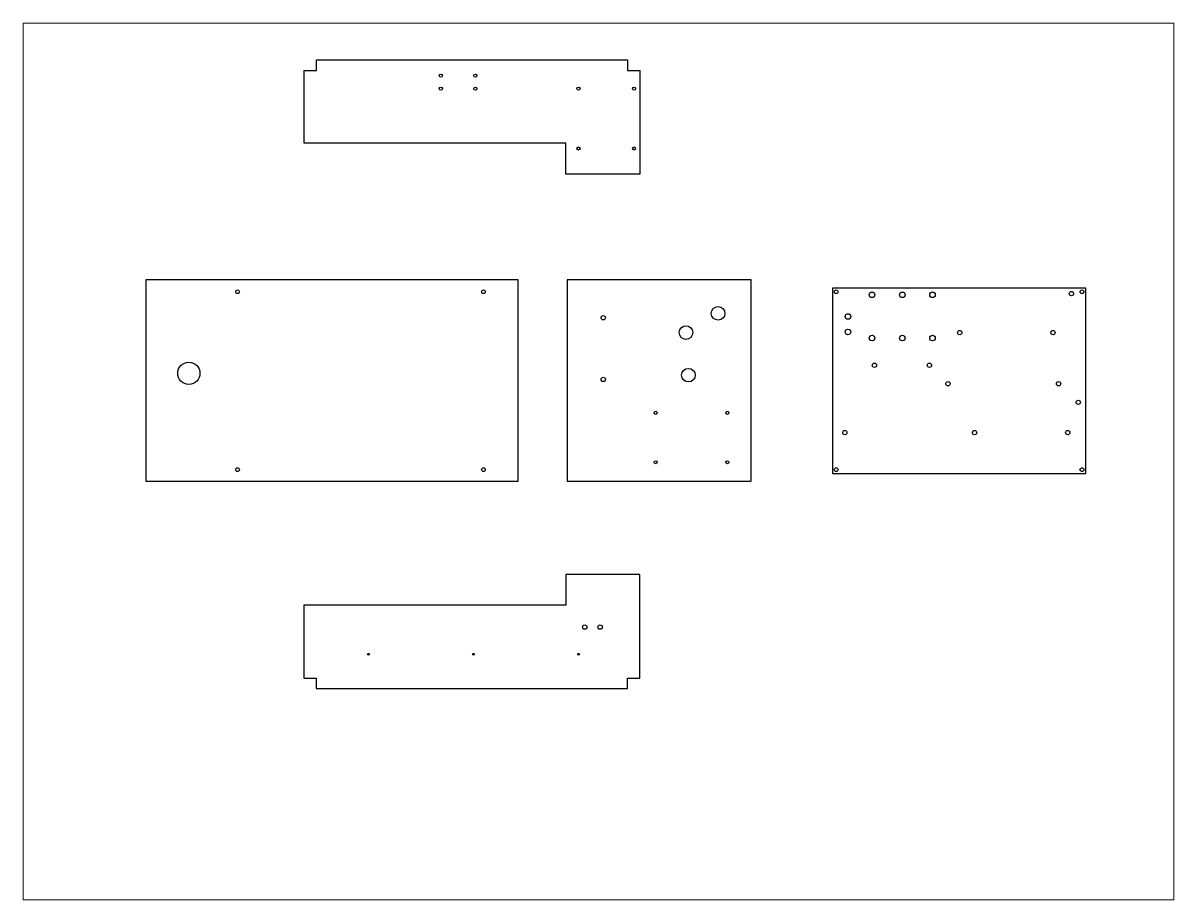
# Paper-space layout 'Лист1' of a CAD drawing. Header units: millimetres. Extents: x 1.05 to 9.45, y 0.8 to 7.2.
# The model-space entities are those that its viewports show. They can reach past a viewport. Long polylines and large blocks are cut down to what shows.
import ezdxf

# ---------------------------------------------------------------- set-up
doc = ezdxf.new("R2010")
doc.units = ezdxf.units.MM
doc.header["$MEASUREMENT"] = 0

# ---------------------------------------------------------------- blocks, each defined once
blk = doc.blocks.new('Insert2')
at = {"color": 0}
for p, q in [((861.8, -17.6), (743.8, -17.6)), ((743.8, -17.6), (743.8, -37.6)), ((861.8, -441.6), (861.8, -17.6)), ((743.8, -37.6), (726.8, -37.6)), ((726.8, -37.6), (726.8, -541.6)), ((911.8, -441.6), (861.8, -441.6)), ((911.8, -561.6), (911.8, -441.6)), ((726.8, -541.6), (743.8, -541.6)), ((743.8, -541.6), (743.8, -561.6)), ((743.8, -561.6), (911.8, -561.6))]:
    blk.add_line(p, q, dxfattribs=at)
blk = doc.blocks.new('Insert3')
at = {"color": 0}
for p, q in [((1035.6, -17.7), (867.6, -17.7)), ((867.6, -17.7), (867.6, -137.7)), ((1035.6, -37.7), (1035.6, -17.7)), ((1052.6, -37.7), (1035.6, -37.7)), ((1052.6, -541.7), (1052.6, -37.7)), ((867.6, -137.7), (917.6, -137.7)), ((917.6, -137.7), (917.6, -561.7)), ((1035.6, -561.7), (1035.6, -541.7)), ((1035.6, -541.7), (1052.6, -541.7)), ((917.6, -561.7), (1035.6, -561.7))]:
    blk.add_line(p, q, dxfattribs=at)

msp = doc.modelspace()

# ---------------------------------------------------------------- linework, layer by layer
at = {"color": 0}
for points in [[(-394.7, 997.5), (-997.8, 997.5), (-997.8, 671.5), (-394.7, 671.5)], [(-315.7, 997.5), (-315.7, 671.5), (-17.7, 671.5), (-17.7, 997.5)]]:
    msp.add_lwpolyline(points, close=True, dxfattribs=at)
msp.add_lwpolyline([(114, 684), (524, 684), (524, 984), (114, 984)], close=True)
for centre, radius in [((-520.2, 1328), 2.5), ((-520.2, 1328), 2.5), ((-464.2, 1328), 2.5), ((-464.2, 1328), 2.5), ((-520.2, 1307), 2.5), ((-520.2, 1307), 2.5), ((-464.2, 1307), 2.5), ((-464.2, 1307), 2.5), ((-297.3, 1307), 2.5), ((-297.3, 1307), 2.5), ((-207.2, 1307), 2.5), ((-207.2, 1307), 2.5), ((-297.3, 1210), 2.5), ((-297.3, 1210), 2.5), ((-207.2, 1210), 2.5), ((-207.2, 1210), 2.5), ((-849.2, 978), 3), ((-451.2, 978), 3), ((120, 978), 3), ((178, 973), 4.5), ((227, 973), 4.5), ((276, 973), 4.5), ((501, 975), 3.5), ((518, 978), 3), ((-71.2, 943), 11), ((-257.2, 936), 3.5), ((139, 938), 4.5), ((-123.2, 912), 11), ((139, 913), 4.5), ((320, 912), 3.5), ((471, 912), 3.5), ((178, 903), 4.5), ((227, 903), 4.5), ((276, 903), 4.5), ((-928.2, 846), 18), ((182, 859), 3.5), ((271, 859), 3.5), ((-257.2, 836), 3.5), ((-119.2, 843), 11), ((301, 829), 3.5), ((480, 829), 3.5), ((512, 799), 3.5), ((-172.2, 782), 2.5), ((-56.3, 782), 2.5), ((134, 750), 3.5), ((344, 750), 3.5), ((495, 750), 3.5), ((-849.2, 690), 3), ((-451.2, 690), 3), ((-172.2, 702), 2.5), ((-56.3, 702), 2.5), ((120, 690), 3), ((518, 690), 3), ((-287.2, 435), 3.5), ((-287.2, 435), 3.5), ((-262.2, 435), 3.5), ((-262.2, 435), 3.5), ((-637.2, 391), 1.5), ((-637.2, 391), 1.5), ((-467.2, 391), 1.5), ((-467.2, 391), 1.5), ((-297.3, 391), 1.5), ((-297.3, 391), 1.5)]:
    msp.add_circle(centre, radius)

# ---------------------------------------------------------------- block references
at = {"xscale": -1, "rotation": 270}
msp.add_blockref('Insert3', (-180, 300.9), dxfattribs=at)
msp.add_blockref('Insert3', (-180, 300.9), dxfattribs=at)
at = {"rotation": 90}
msp.add_blockref('Insert2', (-759.4, -391.3), dxfattribs=at)
msp.add_blockref('Insert2', (-759.4, -391.3), dxfattribs=at)

psp = doc.layouts.new('Лист1')

# ---------------------------------------------------------------- viewports
at = {"layer": '0'}
psp.add_viewport(center=(5.25, 4), size=(8.4, 6.4), view_center_point=(-264.8623, 703.1985), view_height=1419.92057, dxfattribs=at)

doc.saveas('drawing.dxf')
